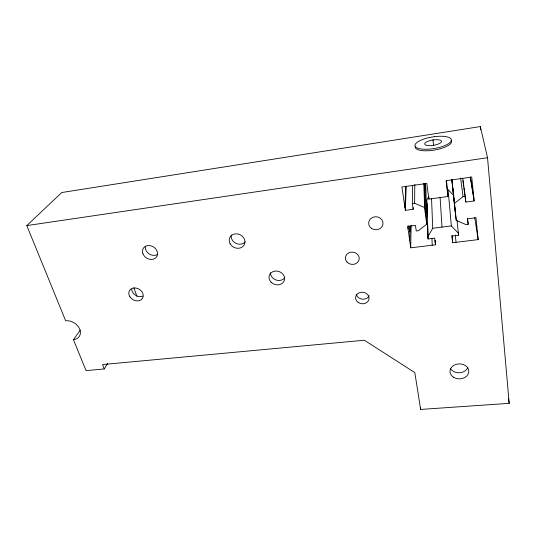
<?xml version="1.0" encoding="UTF-8"?>
<svg xmlns="http://www.w3.org/2000/svg" width="536" height="536" viewBox="0 0 536 536"><rect width="100%" height="100%" fill="white"/><g stroke="black" fill="none" stroke-linecap="round" stroke-linejoin="round"><path stroke-width="0.8" d="M435.312 240.631L435.5 244.811L410.71 247.826L407.715 226.38L415.447 225.381L416.238 230.962L418.469 230.681L426.73 224.189L424.499 207.499L414.616 203.224L414.804 184.418M446.501 180.518L447.949 196.498L428.874 199.104L426.837 183.446L401.913 186.984L405.357 210.333L413.162 209.281L413.189 207.626M413.162 209.281L412.345 203.533L412.646 185.543M410.71 247.826L411.132 225.254M409.779 232.034L409.906 226.272M409.759 240.255L410.067 226.252M408.104 229.019L408.191 225.723M405.357 210.333L406.214 186.287M404.955 207.62L405.752 186.193M428.693 196.638L426.837 200.022L428.043 238.969L434.636 238.151L435.5 244.811M427.782 236.992L432.726 228.269L431.554 198.514M104.272 368.956L102.537 364.56L364.346 340.226L414.817 372.6L420.646 409.437L509.2 403.34L487.526 157.718L480.357 126.563L61.747 192.531L26.8 225.596L65.653 320.763A11.537 8.67 31.3 0 1 79.703 329.124A11.537 8.67 31.3 0 1 73.439 339.697L86.068 370.617L104.272 368.956L107.716 363.328M73.439 339.697L80.226 330.163M462.756 178.448L465.235 196.344L463.057 196.638L454.32 203.499L456.237 220.39L466.059 224.638L468.189 224.37L467.606 218.815L475.981 217.737L478.166 239.619L452.692 242.714L451.902 236.014L458.595 235.183L457.007 220.35M26.8 225.596L487.526 157.718M412.345 203.533L414.616 203.224M463.901 188.056L465.838 202.065L474.132 200.953L471.747 177.074L446.099 180.712L447.949 196.498M425.993 208.256L427.607 208.042M432.726 228.269L451.346 225.904L458.367 233.187L458.595 235.183M453.898 195.7L448.076 189.57L451.346 225.904M133.9 287.839L136.948 296.529M508.376 398.395L509.2 403.34M470.4 177.034L473.871 198.32M470.253 177.068L474.132 200.953M474.715 217.576L478.166 239.619M462.883 180.632L463.673 186.407M467.405 218.588L468.189 224.37M460.592 177.925L463.057 196.638M425.283 183.567L425.886 188.17L426.73 224.189M432.941 139.99L433.637 145.665M451.942 179.781L452.645 186.066M465.235 196.344L465.838 202.065M452.813 187.701L454.267 201.596M454.441 203.231L456.237 220.39M451.935 179.969L455.285 211.995M451.828 179.573L454.394 204.129M455.298 234.962L456.022 242.312M480.357 126.563L480.658 129.886M452.036 235.364L452.692 242.714M440.09 197.349L442.006 227.09M435.125 240.289L435.239 242.788M431.969 238.527L432.217 245.207M428.8 196.705L428.874 199.104M427.118 203.499L427.467 216.698M427.661 224.122L428.043 238.969M424.948 183.794L425.624 215.887M424.123 183.272L424.579 208.122M424.056 183.513L424.499 207.499M420.639 407.809L420.646 409.437M467.908 367.22A9.32 7.43 -0.5 0 1 459.801 372.761A9.32 7.43 -0.5 0 1 450.515 368.634M369.143 295.705A6.7 5.755 6.8 0 1 362.222 299.148A6.7 5.755 6.8 0 1 356.306 294.177M157.778 254.292A7.839 6.512 32.7 0 1 149.303 253.984A7.839 6.512 32.7 0 1 145.336 246.453M142.69 296.127A7.544 6.064 30.4 0 1 131.608 289.279M245.254 241.87A7.986 6.995 26.1 0 1 235.853 243.297A7.986 6.995 26.1 0 1 231.291 234.962M284.737 277.836A7.819 6.767 18.5 0 1 275.926 279.973A7.819 6.767 18.5 0 1 270.533 272.75M451.165 140.372A18.425 5.869 -9.4 0 1 434.529 150.04A18.425 5.869 -9.4 0 1 415.246 146.455M434.301 136.687L429.658 137.484A18.445 5.842 -9.4 0 0 418.509 148.452A18.445 5.842 -9.4 0 0 449.188 143.206A18.445 5.842 -9.4 0 0 434.301 136.687M433.651 139.869L431.48 140.238A8.522 2.7 -9.4 0 0 426.308 145.303A8.522 2.7 -9.4 0 0 440.478 142.891A8.522 2.7 -9.4 0 0 433.651 139.869M371.562 228.45A7.189 6.512 2.4 0 0 382.985 224.055A7.189 6.512 2.4 0 0 372.989 217.254A7.189 6.512 2.4 0 0 371.562 228.45M346.96 262.004A6.941 6.137 7.8 0 0 358.805 260.63A6.941 6.137 7.8 0 0 351.201 252.161A6.941 6.137 7.8 0 0 346.96 262.004M358.35 302.572A6.767 5.796 7 0 0 369.043 298.84A6.767 5.796 7 0 0 359.582 292.616A6.767 5.796 7 0 0 358.35 302.572M453.349 377.143A9.427 7.477 -0.3 0 0 468.672 372.627A9.427 7.477 -0.3 0 0 456.109 364.366A9.427 7.477 -0.3 0 0 453.349 377.143M271.022 282.13A7.899 6.807 18.5 0 0 284.221 280.656A7.899 6.807 18.5 0 0 275.149 271.082A7.899 6.807 18.5 0 0 271.022 282.13M230.152 243.853A8.074 7.048 25.9 0 0 243.813 245.461A8.074 7.048 25.9 0 0 237.234 233.87A8.074 7.048 25.9 0 0 230.152 243.853M129.926 296.844A7.618 6.097 30.2 0 0 142.489 298.445A7.618 6.097 30.2 0 0 135.662 287.973A7.618 6.097 30.2 0 0 129.926 296.844M142.824 253.401A7.919 6.553 32.6 0 0 155.581 258.024A7.919 6.553 32.6 0 0 151.681 246.044A7.919 6.553 32.6 0 0 142.824 253.401"/></g></svg>
